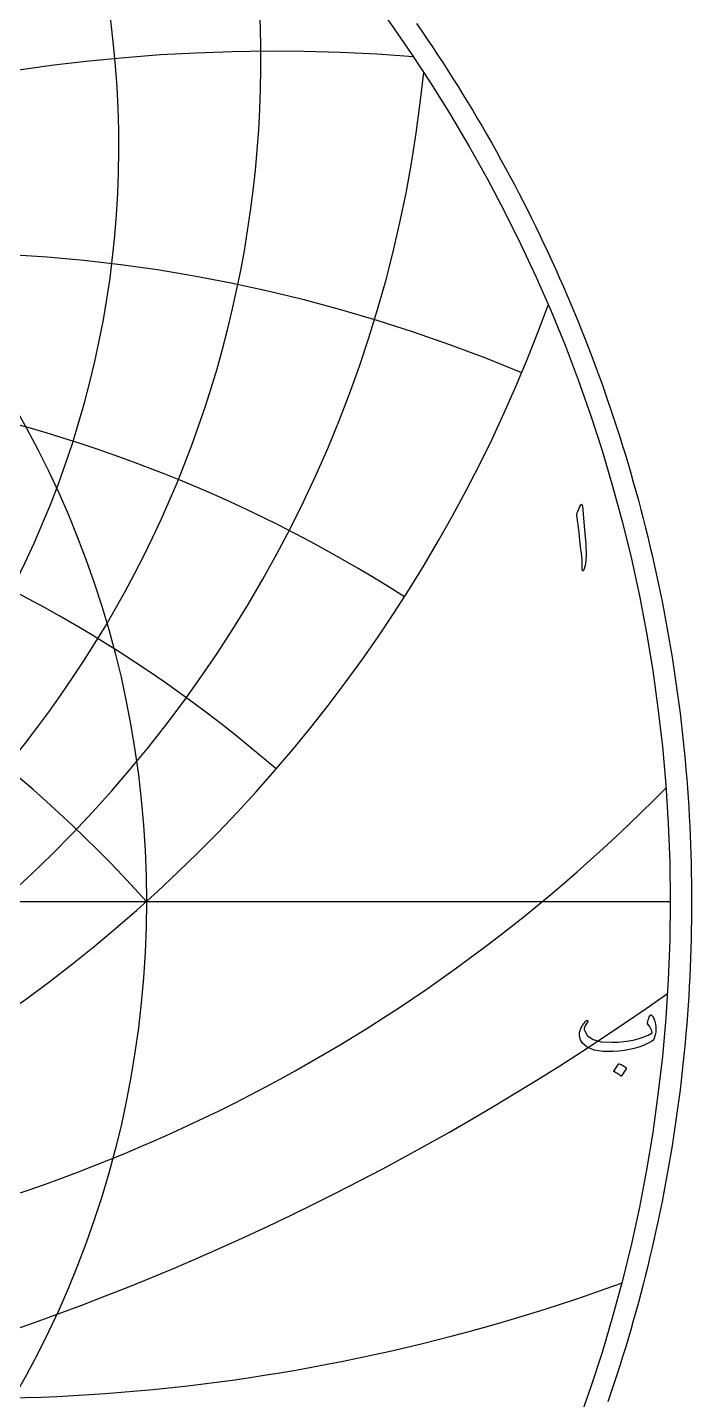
# Model space of a CAD drawing. Header units: millimetres. Extents: x -59 to 59, y -59 to 61.
# Drawn here: x 33.7 to 59.3, y -19.2 to 33.7 of the extents above; entities that cross this region are included whole.
import ezdxf

# ---------------------------------------------------------------- set-up
doc = ezdxf.new("R2010")
doc.units = ezdxf.units.MM
for name, color, linetype in [('CUT_OUTER', 1, 'Continuous'), ('ENGRAVE', 7, 'Continuous'), ('ENGRAVE_FINE', 8, 'Continuous'), ('TEXT', 5, 'Continuous')]:
    doc.layers.add(name, color=color, linetype=linetype)

msp = doc.modelspace()

# ---------------------------------------------------------------- linework, layer by layer
at = {"layer": 'CUT_OUTER'}
msp.add_lwpolyline([(48.7119, 33.8616), (48.9188, 33.562), (49.1238, 33.2612), (49.3269, 32.9592), (49.5282, 32.6559), (49.7277, 32.3514), (49.9252, 32.0457), (50.1209, 31.7387), (50.3147, 31.4306), (50.5066, 31.1213), (50.6967, 30.8108), (50.8847, 30.4991), (51.0709, 30.1863), (51.2552, 29.8724), (51.4375, 29.5574), (51.6179, 29.2412), (51.7964, 28.9239), (51.9729, 28.6056), (52.1474, 28.2861), (52.32, 27.9656), (52.4906, 27.6441), (52.6592, 27.3215), (52.8259, 26.9978), (52.9905, 26.6732), (53.1532, 26.3475), (53.3139, 26.0209), (53.4725, 25.6933), (53.6292, 25.3647), (53.7838, 25.0352), (53.9364, 24.7047), (54.087, 24.3733), (54.2355, 24.0409), (54.382, 23.7077), (54.5264, 23.3736), (54.6688, 23.0386), (54.8092, 22.7027), (54.9474, 22.366), (55.0836, 22.0284), (55.2177, 21.69), (55.3498, 21.3508), (55.4798, 21.0108), (55.6076, 20.6699), (55.7334, 20.3283), (55.8571, 19.986), (55.9787, 19.6429), (56.0982, 19.299), (56.2155, 18.9545), (56.3308, 18.6092), (56.4439, 18.2632), (56.5549, 17.9165), (56.6637, 17.5692), (56.7705, 17.2211), (56.8751, 16.8725), (56.9775, 16.5232), (57.0779, 16.1733), (57.176, 15.8227), (57.272, 15.4716), (57.3659, 15.1199), (57.4576, 14.7676), (57.5471, 14.4148), (57.6345, 14.0614), (57.7197, 13.7075), (57.8027, 13.3531), (57.8835, 12.9982), (57.9622, 12.6428), (58.0387, 12.2869), (58.113, 11.9305), (58.1851, 11.5737), (58.255, 11.2165), (58.3227, 10.8588), (58.3883, 10.5008), (58.4516, 10.1423), (58.5127, 9.7835), (58.5717, 9.4243), (58.6284, 9.0647), (58.6829, 8.7048), (58.7352, 8.3446), (58.7853, 7.984), (58.8332, 7.6232), (58.8788, 7.262), (58.9223, 6.9006), (58.9635, 6.5389), (59.0025, 6.177), (59.0393, 5.8149), (59.0739, 5.4525), (59.1062, 5.0899), (59.1364, 4.7272), (59.1643, 4.3642), (59.1899, 4.0011), (59.2134, 3.6379), (59.2346, 3.2745), (59.2535, 2.9109), (59.2703, 2.5473), (59.2848, 2.1836), (59.2971, 1.8198), (59.3071, 1.4559), (59.3149, 1.092), (59.3205, 0.728), (59.3239, 0.364), (59.325, 0), (59.3239, -0.364), (59.3205, -0.728), (59.3149, -1.092), (59.3071, -1.4559), (59.2971, -1.8198), (59.2848, -2.1836), (59.2703, -2.5473), (59.2535, -2.9109), (59.2346, -3.2745), (59.2134, -3.6379), (59.1899, -4.0011), (59.1643, -4.3642), (59.1364, -4.7272), (59.1062, -5.0899), (59.0739, -5.4525), (59.0393, -5.8149), (59.0025, -6.177), (58.9635, -6.5389), (58.9223, -6.9006), (58.8788, -7.262), (58.8332, -7.6232), (58.7853, -7.984), (58.7352, -8.3446), (58.6829, -8.7048), (58.6284, -9.0647), (58.5717, -9.4243), (58.5127, -9.7835), (58.4516, -10.1423), (58.3883, -10.5008), (58.3227, -10.8588), (58.255, -11.2165), (58.1851, -11.5737), (58.113, -11.9305), (58.0387, -12.2869), (57.9622, -12.6428), (57.8835, -12.9982), (57.8027, -13.3531), (57.7197, -13.7075), (57.6345, -14.0614), (57.5471, -14.4148), (57.4576, -14.7676), (57.3659, -15.1199), (57.272, -15.4716), (57.176, -15.8227), (57.0779, -16.1733), (56.9775, -16.5232), (56.8751, -16.8725), (56.7705, -17.2211), (56.6637, -17.5692), (56.5549, -17.9165), (56.4439, -18.2632), (56.3308, -18.6092), (56.2155, -18.9545), (56.0982, -19.299)], dxfattribs=at)
at = {"layer": 'ENGRAVE'}
msp.add_lwpolyline([(-58.5, 0), (58.5, 0)], dxfattribs=at)
for radius in [58.5, 38.2935]:
    msp.add_circle((0, 0), radius, dxfattribs=at)
for centre, radius, start, end in [((0, 29.0934), 37.2329, 146.69677, 33.30323), ((0, 32.4472), 42.7079, 168.64959, 11.35041), ((0, 36.7831), 49.2254, 185.60814, 354.39186), ((0, 42.5292), 57.2287, 199.95904, 340.04096), ((0, -34.4796), 51.529, 42, 138), ((0, -34.4796), 51.529, 42, 138), ((13.0985, 48.8843), 63.4637, 276.888696, 315.464274), ((31.4148, 54.412), 73.5796, 259.171247, 290.03171)]:
    msp.add_arc(centre, radius, start, end, dxfattribs=at)
at = {"layer": 'ENGRAVE_FINE'}
for centre, radius, start, end in [((61.4098, -34.4796), 80.1648, 105.542439, 164.092802), ((61.4098, -34.4796), 80.1648, 105.542439, 164.092802), ((43.2379, -34.4796), 67.2663, 85.434238, 159.703207), ((43.2379, -34.4796), 67.2663, 85.434238, 159.703207), ((29.7503, -34.4796), 59.5005, 67.237642, 155.007718), ((29.7503, -34.4796), 59.5005, 67.237642, 155.007718), ((18.755, -34.4796), 54.836, 57.4644, 149.91071), ((18.755, -34.4796), 54.836, 57.4644, 149.91071), ((9.0859, -34.4796), 52.3239, 49.16547, 144.29248), ((9.0859, -34.4796), 52.3239, 49.16547, 144.29248), ((0, 79.024), 101.1327, 234.73332, 305.26668)]:
    msp.add_arc(centre, radius, start, end, dxfattribs=at)
at = {"layer": 'TEXT'}
for points in [[(55.0113, 15.2308), (55.0466, 15.2991), (55.075, 15.3231), (55.0964, 15.3028), (55.111, 15.2382), (55.1958, 14.3341), (55.2464, 13.7792), (55.2577, 13.3359), (55.2297, 13.0042), (55.1626, 12.7842), (55.1504, 12.7662), (55.1396, 12.7565), (55.1301, 12.7551), (55.122, 12.762), (55.1156, 12.7729), (55.111, 12.7869), (55.1082, 12.8042), (55.1073, 12.8248), (55.1073, 12.9846), (55.0999, 13.1541), (55.0851, 13.3333), (55.063, 13.5222), (55.0581, 13.5716), (55.0436, 13.7049), (55.0194, 13.9222), (54.9855, 14.2234), (54.9043, 14.8913), (54.9025, 14.9269), (54.9043, 14.9596), (54.9098, 14.9896), (54.9191, 15.0168)], [(57.7934, -4.3943), (57.8182, -4.4255), (57.8409, -4.4598), (57.8615, -4.4974), (57.8801, -4.5383), (57.8966, -4.5821), (57.911, -4.6287), (57.9234, -4.678), (57.9336, -4.7302), (57.947, -4.8349), (57.9502, -4.9387), (57.9433, -5.0415), (57.9262, -5.1435), (57.9004, -5.2343), (57.8672, -5.3077), (57.8266, -5.3635), (57.7786, -5.4018), (57.6264, -5.4823), (57.4649, -5.554), (57.2943, -5.617), (57.1144, -5.6712), (56.9252, -5.7162), (56.7269, -5.7515), (56.5193, -5.7771), (56.3025, -5.793), (55.8961, -5.7888), (55.5626, -5.7321), (55.302, -5.6228), (55.1142, -5.4608), (55.0372, -5.3342), (55.0017, -5.1979), (55.0077, -5.0519), (55.0552, -4.8962), (55.0712, -4.8627), (55.0898, -4.8284), (55.1109, -4.7935), (55.1345, -4.7578), (55.1607, -4.7215), (55.1894, -4.6845), (55.2207, -4.6468), (55.2544, -4.6084), (55.2657, -4.5975), (55.2775, -4.5908), (55.2897, -4.5883), (55.3024, -4.5899), (55.311, -4.5932), (55.3181, -4.5992), (55.3239, -4.6079), (55.3283, -4.6194), (55.3303, -4.6303), (55.3292, -4.6407), (55.3248, -4.6506), (55.3172, -4.66), (55.2856, -4.6976), (55.2572, -4.7366), (55.2321, -4.777), (55.2102, -4.8187), (55.1952, -4.8586), (55.1871, -4.8971), (55.1859, -4.9343), (55.1917, -4.97), (55.307, -5.1788), (55.5238, -5.3252), (55.8421, -5.4094), (56.2619, -5.4313), (56.4927, -5.4224), (56.7126, -5.4032), (56.9217, -5.3735), (57.1199, -5.3335), (57.3075, -5.2831), (57.4848, -5.2224), (57.6517, -5.1512), (57.8081, -5.0697), (57.7929, -4.9936), (57.7583, -4.9091), (57.7044, -4.8164), (57.631, -4.7154), (57.6287, -4.7057), (57.6292, -4.6877), (57.6324, -4.6614), (57.6384, -4.6268), (57.64, -4.6234), (57.6412, -4.6204), (57.6419, -4.6178), (57.6421, -4.6158), (57.6541, -4.5687), (57.6716, -4.5161), (57.6947, -4.458), (57.7233, -4.3943), (57.736, -4.375), (57.7519, -4.3685), (57.771, -4.375), (57.7934, -4.3943)], [(56.5055, -6.2727), (56.5101, -6.2681), (56.5165, -6.2653), (56.5248, -6.2644), (56.535, -6.2653), (56.6067, -6.2944), (56.6743, -6.3299), (56.7377, -6.3719), (56.797, -6.4203), (56.8028, -6.4277), (56.8053, -6.4351), (56.8046, -6.4425), (56.8007, -6.4498), (56.6272, -6.7303), (56.6208, -6.737), (56.6125, -6.7386), (56.6023, -6.7352), (56.5903, -6.7266), (56.58, -6.7192), (56.5636, -6.7082), (56.5412, -6.6934), (56.5128, -6.675), (56.478, -6.6528), (56.4363, -6.627), (56.3876, -6.5975), (56.332, -6.5642), (56.3246, -6.5587), (56.3209, -6.5532), (56.3209, -6.5476), (56.3246, -6.5421)]]:
    msp.add_lwpolyline(points, close=True, dxfattribs=at)

doc.saveas('drawing.dxf')
